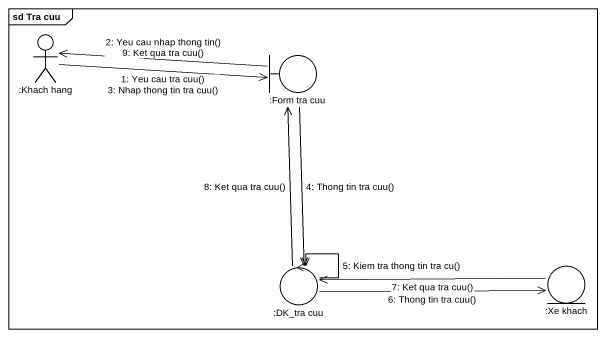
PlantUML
@startuml
mainframe sd Tra cuu
actor ":Khach hang" as Khach_hang
boundary ":Form tra cuu" as Form_tra_cuu
control ":DK_tra cuu" as DK_tra_cuu
entity ":Xe khach" as Xe_khach
Khach_hang -right-> Form_tra_cuu : 1: Yeu cau tra cuu()\n3: Nhap thong tin tra cuu()
Form_tra_cuu -left-> Khach_hang : 2: Yeu cau nhap thong tin()\n9: Ket qua tra cuu()
Form_tra_cuu --> DK_tra_cuu : 4: Thong tin tra cuu()
DK_tra_cuu --> DK_tra_cuu : 5: Kiem tra thong tin tra cu()
DK_tra_cuu -right-> Xe_khach : 6: Thong tin tra cuu()
Xe_khach -left-> DK_tra_cuu : 7: Ket qua tra cuu()
DK_tra_cuu -up-> Form_tra_cuu : 8: Ket qua tra cuu()
@enduml
